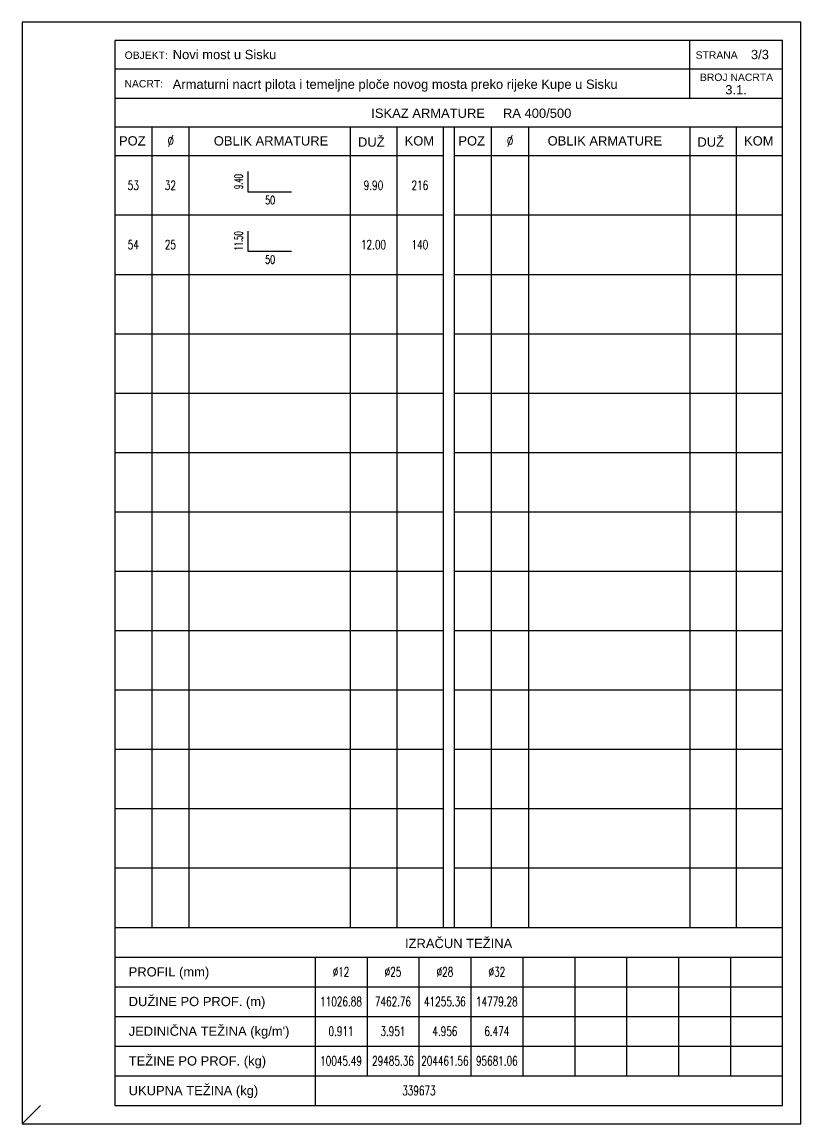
# Model space of a CAD drawing. Extents: x 25615 to 36352, y 68211 to 72666.
# Drawn here: x 35302 to 36352, y 68211 to 69696 of the extents above; entities that cross this region are included whole.
import ezdxf
from ezdxf.enums import TextEntityAlignment as Align

# ---------------------------------------------------------------- set-up
doc = ezdxf.new("R2010")
doc.units = 0
doc.header["$LTSCALE"] = 50
for name, color, linetype in [('ARM', 1, 'CONTINUOUS'), ('KOTE', 4, 'CONTINUOUS'), ('TANKO', 8, 'CONTINUOUS'), ('TEKST', 7, 'CONTINUOUS')]:
    doc.layers.add(name, color=color, linetype=linetype)
doc.styles.add('KOTE', font='romans.shx', dxfattribs={"width": 0.7})
doc.styles.add('NASLOV', font='ARIAL.TTF')

# ---------------------------------------------------------------- blocks, each defined once
blk = doc.blocks.new('as4')
at = {"layer": 'ARM'}
blk.add_lwpolyline([(3.588, -0.432), (3.588, -0.972), (4.762, -0.972)], dxfattribs=at)
at = {"layer": 'KOTE', "style": 'KOTE', "width": 0.7}
for tag, height, p in [('POZ', 0.25, (0.5, -0.8)), ('FI', 0.25, (1.5, -0.8)), ('DUZ', 0.25, (6.975, -0.8)), ('KOM', 0.25, (8.225, -0.8)), ('A', 0.225, (4.188, -1.2))]:
    blk.add_attdef(tag, text='', height=height, dxfattribs=at).set_placement(p, align=Align.MIDDLE)
at = {"layer": 'KOTE', "style": 'KOTE', "width": 0.6}
blk.add_attdef('B', text='', height=0.225, rotation=90, dxfattribs=at).set_placement((3.337, -0.7), align=Align.MIDDLE)

msp = doc.modelspace()

# ---------------------------------------------------------------- linework, layer by layer
at = {"layer": 'ARM'}
for p, q in [((36326.6, 69670.6), (35426.6, 69670.6)), ((35426.6, 69670.6), (35426.6, 68235.6)), ((36326.6, 68235.6), (36326.6, 69670.6)), ((35426.6, 69593.1), (36326.6, 69593.1)), ((35426.6, 69554.4), (36326.6, 69554.4)), ((35869.1, 69554.4), (35869.1, 68475.6)), ((35884.1, 69554.4), (35884.1, 68475.6)), ((35426.6, 69515.6), (35869.1, 69515.6)), ((35884.1, 69515.6), (36326.6, 69515.6)), ((35426.6, 68475.6), (36326.6, 68475.6)), ((35426.6, 68435.6), (36326.6, 68435.6)), ((35426.6, 68235.6), (36326.6, 68235.6))]:
    msp.add_line(p, q, dxfattribs=at)
at = {"layer": 'KOTE'}
for p, q in [((36201.6, 69593.1), (36201.6, 69670.6)), ((36326.6, 69631.9), (35426.6, 69631.9)), ((35476.6, 69554.4), (35476.6, 68475.6)), ((35526.6, 69554.4), (35526.6, 68475.6)), ((35744.1, 69554.4), (35744.1, 68475.6)), ((35806.6, 69554.4), (35806.6, 68475.6)), ((35934.1, 69554.4), (35934.1, 68475.6)), ((35984.1, 69554.4), (35984.1, 68475.6)), ((36201.6, 69554.4), (36201.6, 68475.6)), ((36264.1, 69554.4), (36264.1, 68475.6)), ((35426.6, 69435.6), (35869.1, 69435.6)), ((35884.1, 69435.6), (36326.6, 69435.6)), ((35426.6, 69355.6), (35869.1, 69355.6)), ((35884.1, 69355.6), (36326.6, 69355.6)), ((35426.6, 69275.6), (35869.1, 69275.6)), ((35884.1, 69275.6), (36326.6, 69275.6)), ((35426.6, 69195.6), (35869.1, 69195.6)), ((35884.1, 69195.6), (36326.6, 69195.6)), ((35426.6, 69115.6), (35869.1, 69115.6)), ((35884.1, 69115.6), (36326.6, 69115.6)), ((35426.6, 69035.6), (35869.1, 69035.6)), ((35884.1, 69035.6), (36326.6, 69035.6)), ((35426.6, 68955.6), (35869.1, 68955.6)), ((35884.1, 68955.6), (36326.6, 68955.6)), ((35426.6, 68875.6), (35869.1, 68875.6)), ((35884.1, 68875.6), (36326.6, 68875.6)), ((35426.6, 68795.6), (35869.1, 68795.6)), ((35884.1, 68795.6), (36326.6, 68795.6)), ((35426.6, 68715.6), (35869.1, 68715.6)), ((35884.1, 68715.6), (36326.6, 68715.6)), ((35426.6, 68635.6), (35869.1, 68635.6)), ((35884.1, 68635.6), (36326.6, 68635.6)), ((35426.6, 68555.6), (35869.1, 68555.6)), ((35884.1, 68555.6), (36326.6, 68555.6)), ((35696.6, 68435.6), (35696.6, 68235.6)), ((35766.6, 68435.6), (35766.6, 68275.6)), ((35836.6, 68435.6), (35836.6, 68275.6)), ((35906.6, 68435.6), (35906.6, 68275.6)), ((35976.6, 68435.6), (35976.6, 68275.6)), ((36046.6, 68435.6), (36046.6, 68275.6)), ((36116.6, 68435.6), (36116.6, 68275.6)), ((36186.6, 68435.6), (36186.6, 68275.6)), ((36256.6, 68435.6), (36256.6, 68275.6)), ((35426.6, 68395.6), (36326.6, 68395.6)), ((35426.6, 68355.6), (36326.6, 68355.6)), ((35426.6, 68315.6), (36326.6, 68315.6)), ((35426.6, 68275.6), (36326.6, 68275.6))]:
    msp.add_line(p, q, dxfattribs=at)
at = {"layer": 'TANKO'}
msp.add_line((35301.6, 68210.6), (35326.6, 68235.6), dxfattribs=at)
msp.add_lwpolyline([(35301.6, 68210.6), (36351.6, 68210.6), (36351.6, 69695.6), (35301.6, 69695.6)], close=True, dxfattribs=at)

# ---------------------------------------------------------------- block references
at = {"layer": 'KOTE', "xscale": 50, "yscale": 50, "zscale": 50}
for p, values in [((35426.6, 69515.6), {'POZ': '53', 'FI': '32', 'DUZ': '9.90', 'KOM': '216', 'A': '50', 'B': '9.40'}), ((35426.6, 69435.6), {'POZ': '54', 'FI': '25', 'DUZ': '12.00', 'KOM': '140', 'A': '50', 'B': '11.50'})]:
    msp.add_blockref('as4', p, dxfattribs=at).add_auto_attribs(values)

# ---------------------------------------------------------------- texts
at = {"layer": 'KOTE', "style": 'NASLOV'}
for s, height, p in [('OBJEKT:', 10, (35439.9, 69645.9)), ('STRANA', 10, (36209.6, 69646.2)), ('NACRT:', 10, (35439.7, 69607.5)), ('BROJ NACRTA', 10, (36215.4, 69616.2)), ('PROFIL (mm)', 12.5, (35445.3, 68409.4)), ('DUŽINE PO PROF. (m)', 12.5, (35445.3, 68369.4)), ("JEDINIČNA TEŽINA (kg/m')", 12.5, (35445.3, 68329.4)), ('TEŽINE PO PROF. (kg)', 12.5, (35445.3, 68289.4)), ('UKUPNA TEŽINA (kg)', 12.5, (35445.3, 68249.4))]:
    msp.add_text(s, height=height, dxfattribs=at).set_placement(p)
for s, p in [('ISKAZ ARMATURE     RA 400/500', (35907.2, 69573)), ('DUŽ', (35772.4, 69535.5)), ('DUŽ', (36229.9, 69535.5)), ('POZ', (35450.2, 69535.5)), ('OBLIK ARMATURE', (35637.2, 69535.5)), ('KOM', (35837.2, 69535.5)), ('POZ', (35907.7, 69535.5)), ('OBLIK ARMATURE', (36087.2, 69535.5)), ('KOM', (36294.7, 69535.5)), ('IZRAČUN TEŽINA', (35890.1, 68455.5))]:
    msp.add_text(s, height=12.5, dxfattribs=at).set_placement(p, align=Align.MIDDLE)
at = {"layer": 'KOTE', "style": 'KOTE', "width": 0.7}
for s, height, p in [('%%C', 15, (35502, 69535.5)), ('%%C', 15, (35959.5, 69535.5)), ('%%c12', 12.5, (35731.6, 68415.6)), ('%%c25', 12.5, (35801.6, 68415.6)), ('%%c28', 12.5, (35871.6, 68415.6)), ('%%c32', 12.5, (35941.6, 68415.6)), ('11026.88', 12.5, (35731.6, 68375.6)), ('7462.76', 12.5, (35801.6, 68375.6)), ('41255.36', 12.5, (35871.6, 68375.6)), ('14779.28', 12.5, (35941.6, 68375.6)), ('0.911', 12.5, (35731.6, 68335.6)), ('3.951', 12.5, (35801.6, 68335.6)), ('4.956', 12.5, (35871.6, 68335.6)), ('6.474', 12.5, (35941.6, 68335.6)), ('10045.49', 12.5, (35731.6, 68295.6)), ('29485.36', 12.5, (35801.6, 68295.6)), ('204461.56', 12.5, (35871.6, 68295.6)), ('95681.06', 12.5, (35941.6, 68295.6)), ('339673', 12.5, (35836.6, 68255.6))]:
    msp.add_text(s, height=height, dxfattribs=at).set_placement(p, align=Align.MIDDLE)
at = {"layer": 'TEKST', "style": 'NASLOV'}
for s, p in [('Novi most u Sisku', (35504.7, 69645.6)), ('3/3', (36284.1, 69645.6)), ('Armaturni nacrt pilota i temeljne ploče novog mosta preko rijeke Kupe u Sisku', (35504.7, 69605.6))]:
    msp.add_text(s, height=12.5, dxfattribs=at).set_placement(p)
msp.add_text('3.1.', height=12.5, dxfattribs=at).set_placement((36264.1, 69604.4), align=Align.MIDDLE)

doc.saveas('drawing.dxf')
